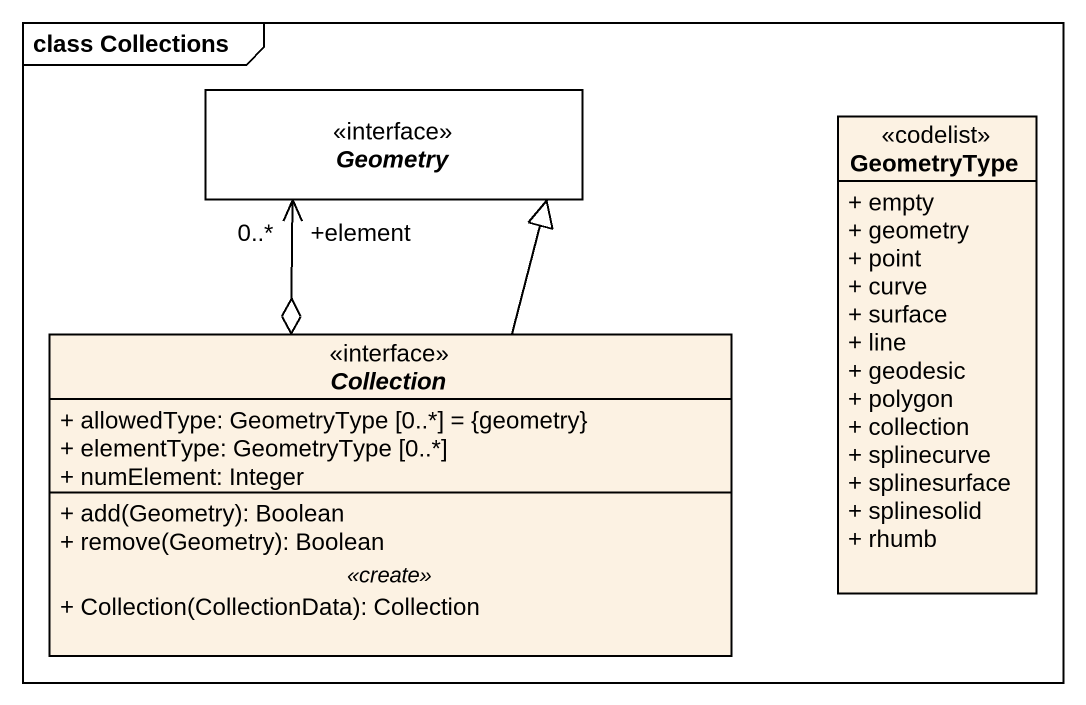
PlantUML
@startuml
mainframe class Collections
hide circle
hide empty members
skinparam classAttributeIconSize 0
interface Geometry #FFFFFF
class GeometryType <<codelist>> {
  + empty
  + geometry
  + point
  + curve
  + surface
  + line
  + geodesic
  + polygon
  + collection
  + splinecurve
  + splinesurface
  + splinesolid
  + rhumb
}
interface Collection {
  + allowedType: GeometryType [0..*] = {geometry}
  + elementType: GeometryType [0..*]
  + numElement: Integer
  --
  + add(Geometry): Boolean
  + remove(Geometry): Boolean
  .. <<create>> ..
  + Collection(CollectionData): Collection
}
Collection -up-|> Geometry
Collection o-up-> "+element\n0..*" Geometry
@enduml
